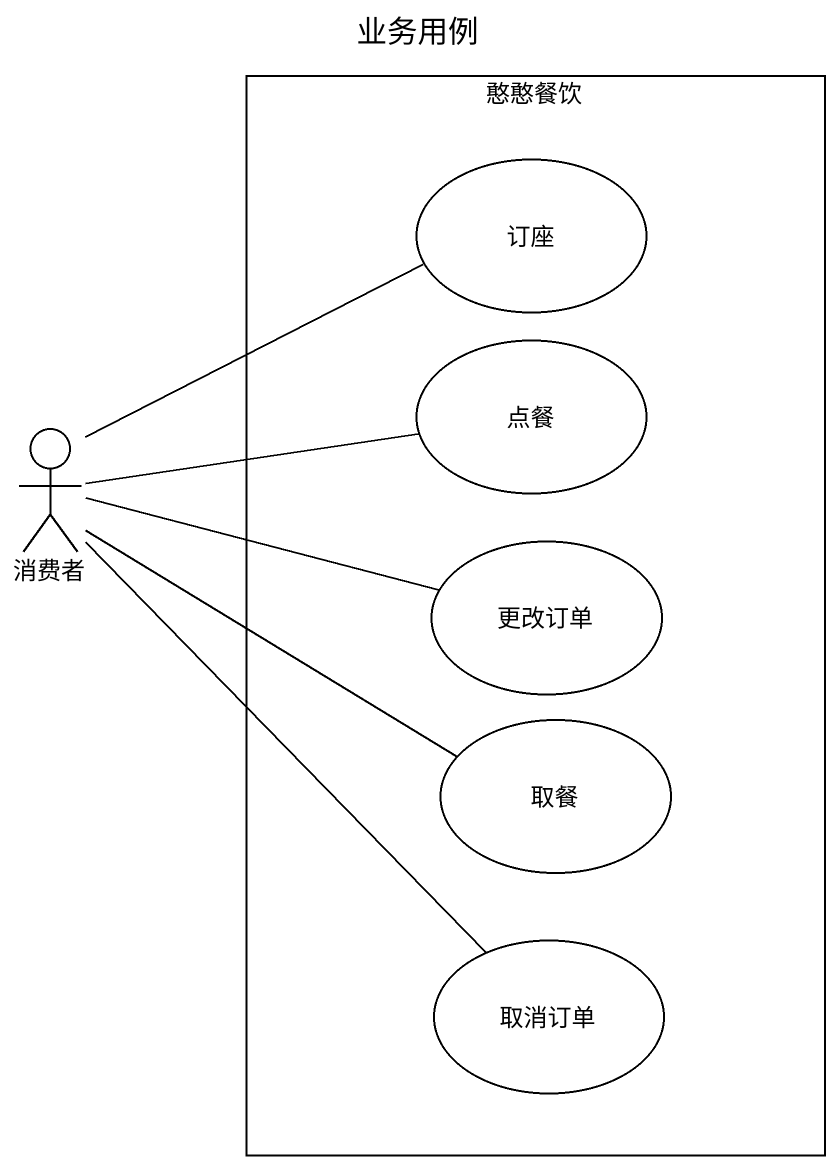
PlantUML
@startuml
title 业务用例
rectangle 憨憨餐饮 {
  usecase 订座
  usecase 点餐
  usecase 更改订单
  usecase 取餐
  usecase 取消订单
}
actor 消费者
消费者 -up- 订座
消费者 -right- 点餐
消费者 -right- 更改订单
消费者 -right- 取餐
消费者 -- 取消订单
@enduml
